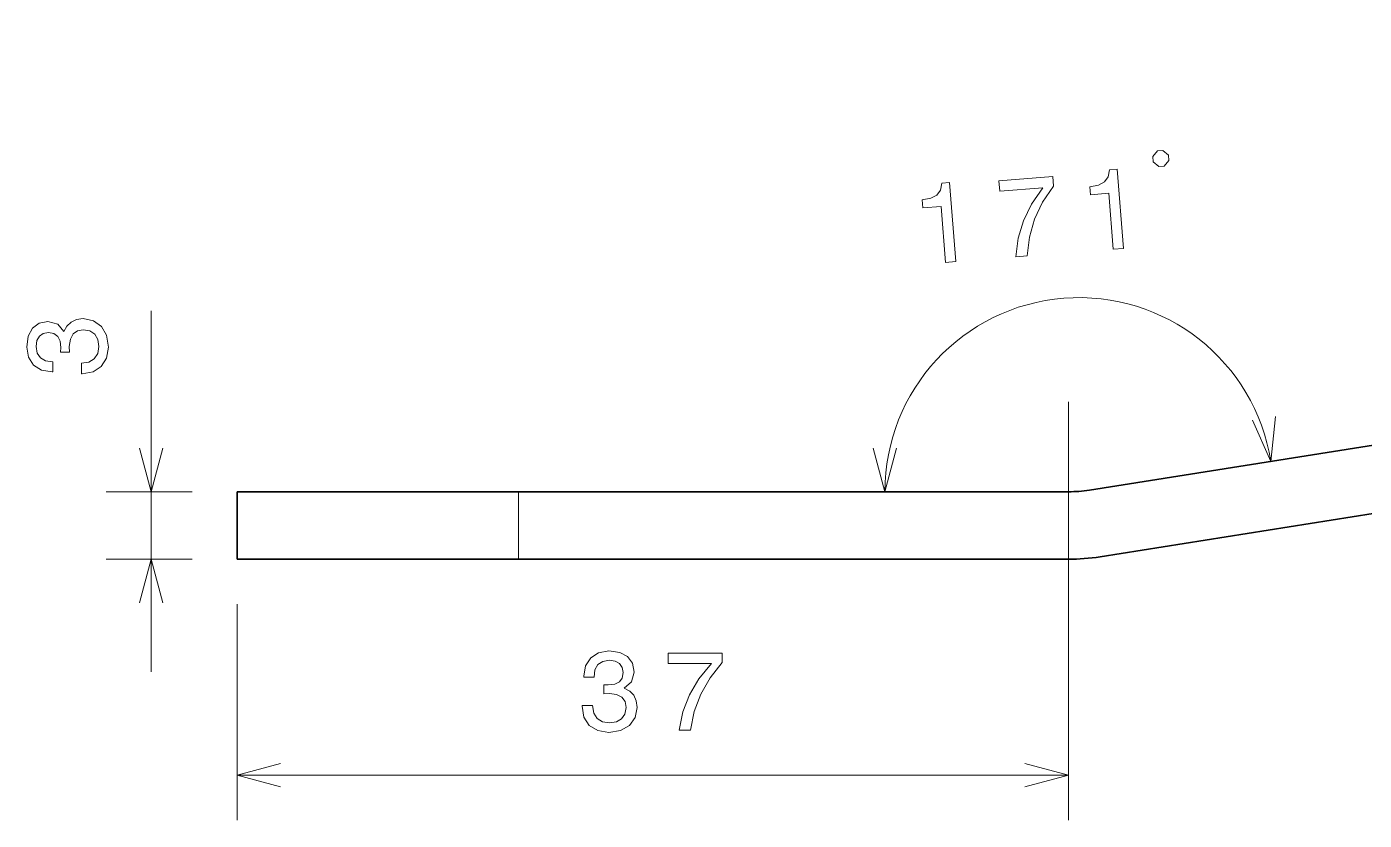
# Model space of a CAD drawing. Extents: x 0 to 297, y 0 to 210.
# Drawn here: x 90.3 to 149.7, y 72.1 to 107.4 of the extents above; entities that cross this region are included whole.
import ezdxf

# ---------------------------------------------------------------- set-up
doc = ezdxf.new("R2010")
doc.units = 0

msp = doc.modelspace()

# ---------------------------------------------------------------- linework, layer by layer
at = {"color": 7, "lineweight": 35}
for p, q in [((267.506226, 107.355064), (137.491104, 86.762688)), ((267.975525, 104.391998), (137.960403, 83.799622)), ((112.118103, 86.68882), (136.55249, 86.68882)), ((112.118103, 83.68882), (136.55249, 83.68882))]:
    msp.add_line(p, q, dxfattribs=at)
at = {"color": 7, "lineweight": 13, "ltscale": 0.400901}
msp.add_line((95.793625, 78.68882), (95.793625, 94.724846), dxfattribs=at)
at = {"color": 34, "lineweight": 13, "ltscale": 0.464966}
msp.add_line((136.55249, 90.68882), (136.55249, 72.090179), dxfattribs=at)
at = {"color": 7, "lineweight": 13, "ltscale": 0.095612}
for p, q in [((97.618103, 86.68882), (93.793625, 86.68882)), ((97.618103, 83.68882), (93.793625, 83.68882))]:
    msp.add_line(p, q, dxfattribs=at)
at = {"color": 7, "lineweight": 35, "ltscale": 0.3125}
for p, q in [((112.118103, 86.68882), (99.618103, 86.68882)), ((112.118103, 83.68882), (99.618103, 83.68882))]:
    msp.add_line(p, q, dxfattribs=at)
at = {"color": 7, "lineweight": 35, "ltscale": 0.075}
msp.add_line((99.618103, 83.68882), (99.618103, 86.68882), dxfattribs=at)
at = {"color": 7, "lineweight": 13, "ltscale": 0.075}
msp.add_line((112.118103, 83.68882), (112.118103, 86.68882), dxfattribs=at)
at = {"color": 34, "lineweight": 13, "ltscale": 0.239966}
msp.add_line((99.618103, 81.68882), (99.618103, 72.090179), dxfattribs=at)
at = {"color": 34, "lineweight": 13}
msp.add_line((99.618103, 74.090179), (136.55249, 74.090179), dxfattribs=at)
at = {"color": 7, "lineweight": 13}
for points in [[(140.572571, 101.139343), (140.805176, 101.157646), (141.019485, 101.408569), (141.00119, 101.641182), (140.750259, 101.855484), (140.517639, 101.837181), (140.303345, 101.586258), (140.321655, 101.353645)], [(134.212646, 97.127983), (134.720444, 97.167946), (134.821075, 98.010567), (135.051743, 98.807785), (135.407425, 99.559189), (135.892365, 100.275238), (135.859528, 100.692535), (133.466354, 100.504181), (133.50235, 100.046669), (135.412872, 100.197029), (134.913239, 99.474762), (134.551743, 98.733017), (134.319489, 97.955917)], [(138.545502, 97.468987), (139.003021, 97.50499), (138.72644, 101.019341), (138.384552, 100.992432), (138.318192, 100.678619), (138.153427, 100.458244), (137.886398, 100.315811), (137.507462, 100.245522), (137.535553, 99.888557), (138.350037, 99.95266)], [(131.096497, 96.882736), (131.554016, 96.918739), (131.27742, 100.43309), (130.935547, 100.406181), (130.869186, 100.092377), (130.704407, 99.871994), (130.437378, 99.729568), (130.058441, 99.659271), (130.086533, 99.302307), (130.901016, 99.366409)], [(92.694199, 91.935936), (92.729507, 91.935936), (93.213654, 92.016632), (93.576767, 92.253662), (93.808754, 92.626862), (93.894493, 93.121094), (93.808754, 93.645592), (93.586853, 94.038963), (93.233826, 94.291122), (92.779938, 94.381905), (92.482384, 94.34156), (92.240311, 94.230606), (92.053711, 94.049049), (91.917542, 93.806976), (91.64521, 94.134781), (91.211494, 94.250778), (90.818123, 94.175133), (90.520569, 93.958275), (90.333969, 93.605247), (90.26841, 93.121094), (90.349098, 92.667206), (90.570999, 92.319221), (90.924026, 92.092278), (91.393051, 92.016632), (91.428352, 92.016632), (91.428352, 92.465477), (91.105583, 92.505821), (90.873596, 92.636948), (90.732384, 92.848763), (90.681953, 93.146309), (90.722298, 93.408562), (90.828209, 93.600204), (90.99968, 93.716194), (91.231667, 93.761589), (91.478783, 93.716194), (91.64521, 93.595161), (91.746071, 93.383347), (91.776337, 93.095879), (91.771294, 92.899193), (92.169708, 92.899193), (92.159622, 93.146309), (92.205009, 93.464035), (92.326042, 93.701065), (92.522728, 93.842278), (92.779938, 93.892708), (93.072441, 93.837234), (93.289299, 93.690979), (93.425468, 93.458992), (93.470856, 93.151352), (93.420425, 92.833633), (93.269127, 92.601646), (93.027054, 92.455391), (92.694199, 92.399918)]]:
    msp.add_lwpolyline(points, close=True, dxfattribs=at)
for points in [[(144.73262, 89.86557), (145.546097, 88.038475), (145.755157, 90.027519)], [(95.275986, 88.620674), (95.793625, 86.68882), (96.311264, 88.620674)], [(127.879456, 88.620674), (128.397095, 86.68882), (128.914734, 88.620674)], [(96.311264, 81.756966), (95.793625, 83.68882), (95.275986, 81.756966)]]:
    msp.add_lwpolyline(points, dxfattribs=at)
at = {"color": 34, "lineweight": 13}
for points in [[(114.946396, 77.189598), (114.946396, 77.154297), (115.027084, 76.670151), (115.264114, 76.307037), (115.637314, 76.07505), (116.131554, 75.989311), (116.656052, 76.07505), (117.049423, 76.296951), (117.301582, 76.649979), (117.392365, 77.103867), (117.352013, 77.401413), (117.241058, 77.643494), (117.059509, 77.830093), (116.817429, 77.966255), (117.145241, 78.238594), (117.26123, 78.67231), (117.185593, 79.065681), (116.968727, 79.363235), (116.615707, 79.549835), (116.131554, 79.615395), (115.677658, 79.534698), (115.329681, 79.312798), (115.102737, 78.95977), (115.027084, 78.490753), (115.027084, 78.455452), (115.475937, 78.455452), (115.516281, 78.778214), (115.6474, 79.010208), (115.859222, 79.151413), (116.156769, 79.201851), (116.419022, 79.161499), (116.610657, 79.055595), (116.726654, 78.884125), (116.772041, 78.652138), (116.726654, 78.405022), (116.605621, 78.238594), (116.393799, 78.137726), (116.106339, 78.107468), (115.909653, 78.112511), (115.909653, 77.714096), (116.156769, 77.724182), (116.474487, 77.678795), (116.711525, 77.557755), (116.852737, 77.361069), (116.903168, 77.103867), (116.847687, 76.811356), (116.701439, 76.594498), (116.469452, 76.458336), (116.161812, 76.412941), (115.844086, 76.463379), (115.612099, 76.61467), (115.465851, 76.85675), (115.41037, 77.189598)], [(119.252304, 76.090179), (119.761673, 76.090179), (119.928093, 76.92231), (120.220596, 77.698967), (120.634148, 78.420151), (121.173767, 79.09594), (121.173767, 79.514526), (118.773193, 79.514526), (118.773193, 79.055595), (120.689621, 79.055595), (120.134865, 78.374756), (119.716278, 77.663666), (119.423767, 76.907181)]]:
    msp.add_lwpolyline(points, close=True, dxfattribs=at)
for points in [[(101.549957, 74.607819), (99.618103, 74.090179), (101.549957, 73.57254)], [(134.620651, 73.57254), (136.55249, 74.090179), (134.620651, 74.607819)]]:
    msp.add_lwpolyline(points, dxfattribs=at)
at = {"color": 7, "lineweight": 13}
msp.add_arc((137.024704, 86.68882), 8.627611, 9, 180.000009, dxfattribs=at)
at = {"color": 7, "lineweight": 35}
for radius in [6, 9]:
    msp.add_arc((136.55249, 92.68882), radius, 269.999997, 279.000001, dxfattribs=at)

doc.saveas('drawing.dxf')
